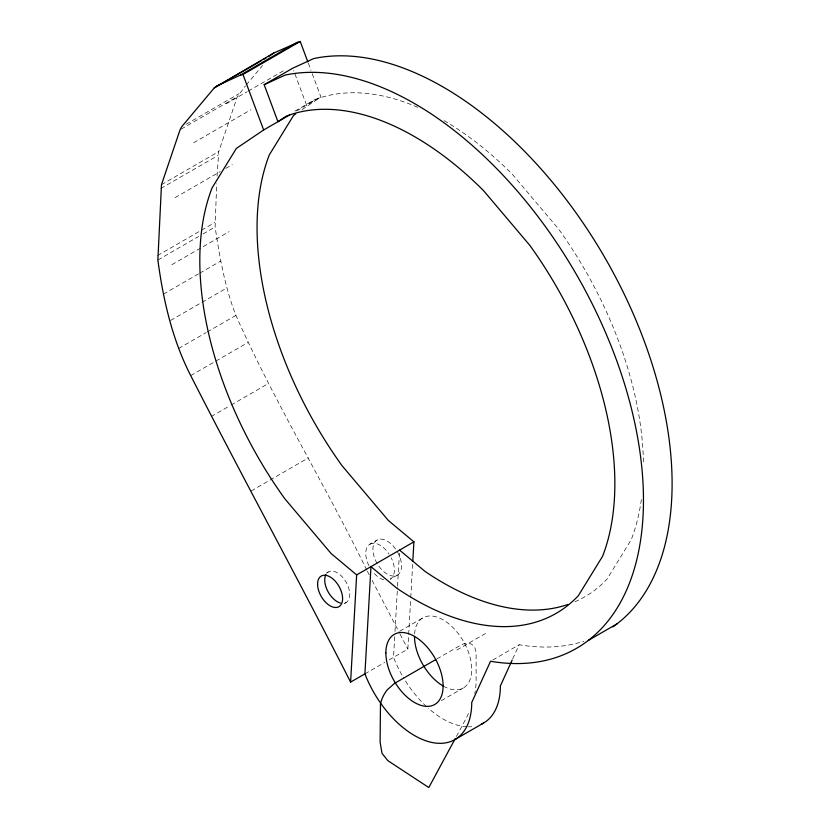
<?xml version="1.0" encoding="UTF-8"?>
<svg xmlns="http://www.w3.org/2000/svg" width="829" height="829" viewBox="0 0 829 829"><rect width="100%" height="100%" fill="white"/><g stroke="black" fill="none" stroke-linecap="round" stroke-linejoin="round"><path stroke-width="0.62" stroke-dasharray="4.14 3.11" d="M366.76 570.083C324.885 484.312 274.71 402.666 235.902 315.414C224.846 287.031 219.633 256.959 215.105 226.959L216.69 183.81M217.063 176.069L218.742 151.593L237.312 96.703L245.457 85.947M394.708 636.662L393.537 657.335A80.962 46.745 60 0 0 402.635 676.277M394.998 631.501L397.474 587.574M397.547 586.279L399.599 550.114M389.133 659.874L407.847 649.076L410.697 598.693M410.769 597.398L412.666 563.813M512.726 658.868L519.182 644.744A323.838 186.971 60 0 0 583.896 641.242M456.396 736.453L464.986 720.546A60.714 35.056 -60 0 0 469.266 711.645M246.275 84.972L262.596 65.481M417.816 107.314A283.352 163.593 60 0 0 314.74 99.677L306.585 105.19L293.684 70.569M302.005 109.697L320.896 96.931L311.455 71.605M186.079 124.257L238.928 93.75M181.168 129.117L237.312 96.703M226.317 103.76L247.229 91.687M248.327 91.055L283.559 70.714M193.665 142.743L250.918 109.687M161.489 184.639L218.742 151.593M160.805 188.484L218.058 155.437M294.917 111.117L314.74 99.677M296.668 110.91L320.896 96.931M175.095 197.634L220.234 171.572M225.737 168.391L232.348 164.577M157.572 255.55L214.825 222.493M157.862 260.016L198.597 236.493M203.001 233.954L215.105 226.959M171.862 264.689L229.115 231.643M163.489 294.098L198.722 273.757M199.82 273.124L220.742 261.052M170.598 320.44L226.742 288.026M178.649 348.47L206.172 332.574M207.271 331.942L235.902 315.414M190.711 375.599L247.964 342.543M211.24 416.521L229.954 405.713M231.053 405.08L268.482 383.464M251.166 490.944L308.409 457.898M368.946 565.699A20.238 11.689 60 0 1 369.941 544.197L377.102 540.062M326.357 573.098L328.398 571.917M344.056 603.74L346.097 602.559M397.34 575.119L390.19 579.253A20.238 11.689 60 0 0 391.184 557.741M399.754 631.201L422.873 617.854M364.915 673.863L384.729 662.423M436.966 658.879L460.416 645.335A22.186 12.808 -60 0 1 476.105 654.392L476.105 680.837A60.714 35.056 -60 0 1 474.82 693.624M456.872 650.019L485.493 633.491M492.758 659.998L519.182 644.744M441.339 700.671L463.349 687.966M367.361 571.222L369.143 574.663M372.117 580.383L399.516 633.045M400.106 634.195L407.847 649.076M308.315 63.159L311.01 70.392M471.732 726.681A80.962 46.745 60 0 1 468.136 726.805M466.903 726.764A80.962 46.745 60 0 1 428.292 708.204M426.51 706.577A80.962 46.745 60 0 1 403.257 677.345M414.573 633.967A40.476 23.367 60 0 1 444.178 620.496A40.476 23.367 60 0 1 471.732 669.438A40.476 23.367 60 0 1 444.178 686.547M444.085 120.63A283.352 163.593 60 0 1 512.146 174.09L558.477 228.877A283.352 163.593 60 0 1 643.439 462.686M641.356 499.483A283.352 163.593 60 0 1 631.211 539.741L606.932 579.222A283.352 163.593 60 0 1 574.974 601.75M397.34 551.751A20.238 11.689 60 0 1 397.599 574.963A20.238 11.689 60 0 1 377.641 564.342M377.102 563.43A20.238 11.689 60 0 1 376.584 540.394A20.238 11.689 60 0 1 396.231 549.948M383.775 579.823A20.238 11.689 60 0 1 372.915 571.906M369.941 544.197A20.238 11.689 60 0 1 389.07 554.083M326.999 573.036A17.699 10.217 60 0 1 346.097 582.134A17.699 10.217 60 0 1 344.429 603.222"/><path stroke-width="1.24" d="M612.838 626.911A323.838 186.971 60 0 0 615.626 277.145A323.838 186.971 60 0 0 313.735 58.569L292.792 68.175L264.171 84.703L277.953 121.718L286.109 116.205A283.352 163.593 60 0 1 483.525 190.618L529.855 245.394A283.352 163.593 60 0 1 602.579 556.269L578.31 595.75A283.352 163.593 60 0 1 396.49 587.989L370.967 566.632L364.915 673.863L350.605 682.122L356.657 574.901L331.144 553.554L284.813 498.768A283.352 163.593 60 0 1 212.079 187.903L236.358 148.422L263.643 129.977L290.067 114.723M412.811 561.223L413.909 541.845L388.386 520.498L342.056 465.722A283.352 163.593 60 0 1 269.332 154.847L293.611 115.366L295.704 113.956M512.187 660.05L500.364 685.956A80.962 46.745 60 0 1 481.431 724.142M455.173 738.722L428.8 787.55L387.775 760.587L382.034 753.354L380.107 742.214L380.47 703.956A20.601 11.896 -60 0 1 387.257 689.832L394.542 683.376L435.857 659.521M307.86 61.947L300.222 41.45L274.005 52.89L214.328 87.822L181.675 126.796L180.069 129.759L161.489 184.639L157.862 260.016C163.22 299.88 172.266 339.569 190.711 375.599C242.98 478.292 298.45 579.347 350.605 682.122M274.005 52.89L268.264 56.673M214.328 87.822L261.663 60.486M263.86 59.211L266.068 57.947M216.752 85.947L240.296 75.149L297.549 42.092M240.296 75.149L242.98 74.496L300.222 41.45M356.657 574.901L413.909 541.845M588.352 640.402L616.983 623.874M454.966 739.541L483.597 723.023M264.171 84.703L285.114 75.087A323.838 186.971 60 0 1 618.693 366.221A323.838 186.971 60 0 1 490.55 661.262L471.732 702.484A80.962 46.745 60 0 1 429.308 741.841A80.962 46.745 60 0 1 364.915 673.863M399.599 550.114L425.111 571.461A283.352 163.593 60 0 0 568.031 604.434M242.98 74.496L263.643 129.977M443.111 685.956A40.476 23.367 60 0 1 414.49 636.382M340.491 603.066A17.699 10.217 60 0 1 327.662 590.994A17.699 10.217 60 0 1 325.911 574.58M385.868 652.91A40.476 23.367 60 0 0 428.8 706.318A40.476 23.367 60 0 0 428.8 649.076A40.476 23.367 60 0 0 385.868 652.91M317.58 584.144A17.699 10.217 60 0 0 336.346 607.491A17.699 10.217 60 0 0 336.346 582.466A17.699 10.217 60 0 0 317.58 584.144"/></g></svg>
